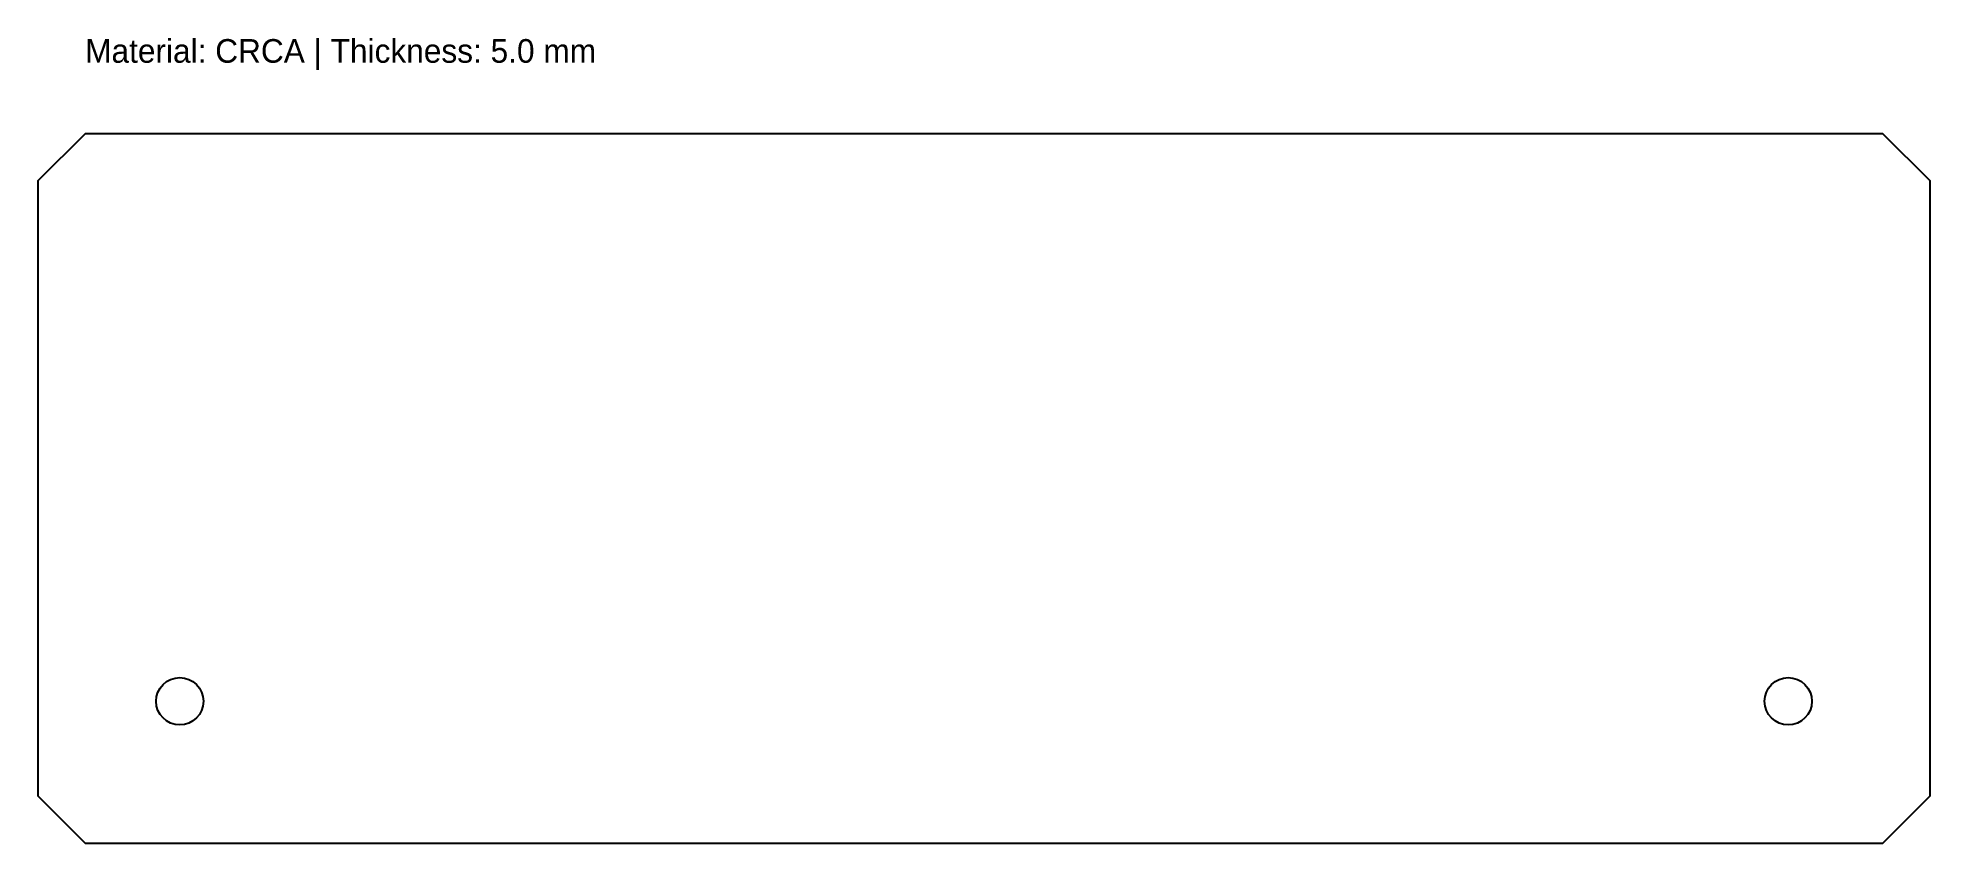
# Model space of a CAD drawing. Header units: metres. Extents: x 0 to 400, y 0 to 170.
import ezdxf

# ---------------------------------------------------------------- set-up
doc = ezdxf.new("R2010")
doc.units = ezdxf.units.M

msp = doc.modelspace()

# ---------------------------------------------------------------- linework, layer by layer
at = {"layer": 'DRILL'}
for centre in [(30, 30), (370, 30)]:
    msp.add_circle(centre, 5, dxfattribs=at)
at = {"layer": 'PROFILE'}
msp.add_lwpolyline([(10, 0), (390, 0), (400, 10), (400, 140), (390, 150), (10, 150), (0, 140), (0, 10)], close=True, dxfattribs=at)

# ---------------------------------------------------------------- texts
at = {"layer": 'NOTES'}
msp.add_text('Material: CRCA | Thickness: 5.0 mm', height=5, dxfattribs=at).set_placement((10, 165))

doc.saveas('drawing.dxf')
